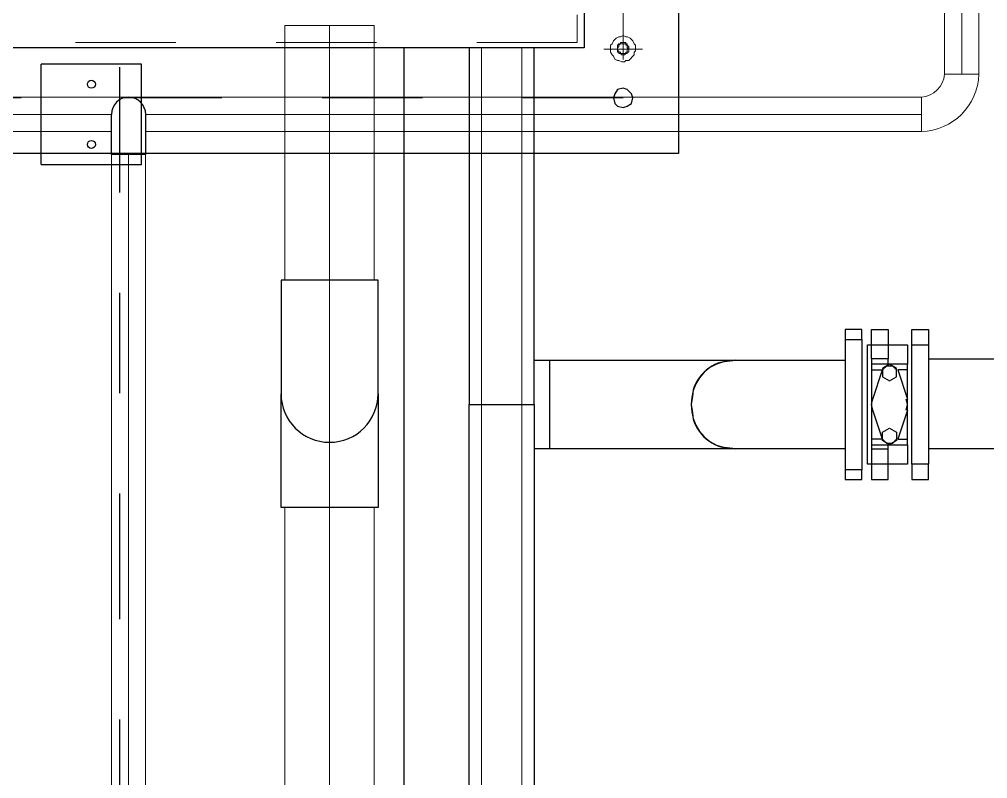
# Model space of a CAD drawing. Header units: metres. Extents: x 530959 to 531458, y 2674234 to 2674577.
# Drawn here: x 531160.22 to 531161.185, y 2674391.731 to 2674392.487 of the extents above; entities that cross this region are included whole.
import ezdxf

# ---------------------------------------------------------------- set-up
doc = ezdxf.new("R2010")
doc.units = ezdxf.units.M
for name, pattern in [('CENTER', [2, 1.25, -0.25, 0.25, -0.25]), ('CENTER2', [1.125, 0.75, -0.125, 0.125, -0.125]), ('PDF_IMPORT', [1, 0.8, -0.2])]:
    doc.linetypes.add(name, pattern=pattern)
doc.layers.add('300mm Hume Pipe', color=74, linetype='Continuous')
doc.layers.add('IDT', color=7, linetype='Continuous')

# ---------------------------------------------------------------- blocks, each defined once
blk = doc.blocks.new('IDT')
at = {"layer": 'IDT', "color": 0, "lineweight": 0}
for p, q in [((15.57353, 21.82067), (15.57353, 14.66198)), ((15.57353, 21.82067), (15.57353, 14.66198)), ((15.66253, 14.66198), (15.66253, 21.82067)), ((15.66253, 14.66198), (15.66253, 21.82067)), ((15.80138, 17.10333), (15.80138, 14.31028)), ((15.80138, 17.10333), (15.80138, 14.31028)), ((15.83538, 14.31028), (15.83538, 17.10333)), ((15.83538, 14.31028), (15.83538, 17.10333)), ((15.57353, 14.43532), (15.57353, 14.18162)), ((15.57353, 14.43532), (15.57353, 14.18162)), ((15.66253, 14.18162), (15.66253, 14.43532)), ((15.66253, 14.18162), (15.66253, 14.43532)), ((15.02803, 14.28728), (15.02803, 14.25308)), ((15.02803, 14.28728), (15.02803, 14.25308)), ((15.80138, 14.28718), (15.02803, 14.28718)), ((15.80138, 14.28718), (15.02803, 14.28718)), ((16.66803, 14.28718), (15.83538, 14.28718)), ((16.66803, 14.28718), (15.83538, 14.28718)), ((16.66803, 14.25318), (15.02803, 14.25318)), ((16.66803, 14.25318), (15.02803, 14.25318)), ((15.00513, 14.23018), (14.97093, 14.23018)), ((15.00513, 14.23018), (14.97093, 14.23018)), ((14.97103, 14.23018), (14.97103, 10.36062)), ((14.97103, 14.23018), (14.97103, 10.36062)), ((15.00503, 14.23018), (15.00503, 13.13762)), ((15.00503, 14.23018), (15.00503, 13.13762)), ((15.57353, 14.18162), (15.66253, 14.18162)), ((15.57353, 14.18162), (15.66253, 14.18162))]:
    blk.add_line(p, q, dxfattribs=at)
at = {"layer": 'IDT', "color": 0, "linetype": 'CENTER2', "lineweight": 0, "ltscale": 500}
for p, q in [((15.61803, 21.82067), (15.61803, 14.18162)), ((15.61803, 21.82067), (15.61803, 14.18162)), ((15.81838, 21.70785), (15.81838, 14.31028)), ((15.81838, 21.70785), (15.81838, 14.31028)), ((15.80128, 14.27018), (15.02803, 14.27018)), ((15.80128, 14.27018), (15.02803, 14.27018)), ((16.66803, 14.27018), (15.83548, 14.27018)), ((16.66803, 14.27018), (15.83548, 14.27018)), ((14.98803, 14.23018), (14.98803, 10.36062)), ((14.98803, 14.23018), (14.98803, 10.36062))]:
    blk.add_line(p, q, dxfattribs=at)
at = {"layer": 'IDT', "color": 8, "linetype": 'CENTER', "ltscale": 0.1}
blk.add_line((15.82753, 7.42315), (15.82753, 16.54757), dxfattribs=at)
at = {"layer": 'IDT', "color": 0, "lineweight": 25}
for p, q in [((15.41397, 14.5594), (15.41397, 15.20948)), ((15.47898, 15.20948), (15.47898, 14.5594)), ((15.54399, 14.20393), (15.54399, 15.17352)), ((15.03775, 14.63409), (15.02116, 14.63409)), ((15.02116, 14.63409), (15.02116, 14.61888)), ((15.03775, 14.61888), (15.03775, 14.63409)), ((15.07787, 14.63409), (15.06127, 14.63409)), ((15.06127, 14.63409), (15.06127, 14.61888)), ((15.07787, 14.61888), (15.07787, 14.63409)), ((15.10415, 14.63409), (15.08755, 14.63409)), ((15.08755, 14.63409), (15.08755, 14.62441)), ((15.10415, 14.62441), (15.10415, 14.63409)), ((15.08755, 14.62441), (15.10415, 14.62441)), ((15.08755, 14.4944), (15.08755, 14.62441)), ((15.10415, 14.4944), (15.10415, 14.62441)), ((15.02116, 14.61888), (15.03775, 14.61888)), ((15.02116, 14.49993), (15.02116, 14.61888)), ((15.03775, 14.61888), (15.03775, 14.49993)), ((15.0419, 14.59951), (15.0419, 14.61888)), ((15.0419, 14.61888), (15.06127, 14.61888)), ((15.06127, 14.61888), (15.07787, 14.61888)), ((15.06127, 14.61888), (15.06127, 14.60366)), ((15.07787, 14.60366), (15.07787, 14.61888)), ((15.07787, 14.61888), (15.08202, 14.61888)), ((15.08202, 14.61888), (15.08202, 14.49993)), ((14.44023, 14.60366), (15.02116, 14.60366)), ((15.07787, 14.60366), (15.06127, 14.60366)), ((15.06127, 14.60366), (15.06127, 14.59951)), ((15.07787, 14.59951), (15.07787, 14.60366)), ((15.10415, 14.60366), (15.21341, 14.60366)), ((15.21341, 14.60366), (15.39876, 14.60366)), ((15.22171, 14.60228), (15.21341, 14.60366)), ((15.21341, 14.60366), (15.22448, 14.60228)), ((15.39876, 14.60366), (15.41397, 14.60366)), ((15.39876, 14.51514), (15.39876, 14.60366)), ((15.07787, 14.59951), (15.0419, 14.59951)), ((15.0419, 14.59951), (15.0419, 14.59398)), ((15.0419, 14.59398), (15.0419, 14.5594)), ((15.0419, 14.56494), (15.05159, 14.59398)), ((15.05159, 14.59398), (15.0419, 14.59398)), ((15.05297, 14.59537), (15.05988, 14.59951)), ((15.05297, 14.59398), (15.05712, 14.59813)), ((15.05297, 14.58707), (15.05297, 14.59537)), ((15.05712, 14.59813), (15.06265, 14.59813)), ((15.05988, 14.59951), (15.0668, 14.59537)), ((15.06265, 14.59813), (15.0668, 14.59398)), ((15.0668, 14.59537), (15.0668, 14.58707)), ((15.0668, 14.59398), (15.07648, 14.56494)), ((15.0668, 14.59398), (15.07787, 14.59398)), ((15.07787, 14.59398), (15.07787, 14.59951)), ((15.07787, 14.5594), (15.07787, 14.59398)), ((15.05988, 14.58292), (15.05297, 14.58707)), ((15.0668, 14.58707), (15.05988, 14.58292)), ((15.04329, 14.56494), (15.0419, 14.5594)), ((15.07648, 14.56494), (15.07787, 14.5594)), ((15.25768, 14.5594), (15.25629, 14.5677)), ((15.0419, 14.5594), (15.0419, 14.52482)), ((15.0419, 14.5594), (15.04329, 14.55387)), ((15.05159, 14.52482), (15.0419, 14.55387)), ((15.07648, 14.55387), (15.0668, 14.52482)), ((15.07787, 14.5594), (15.07648, 14.55387)), ((15.07787, 14.52482), (15.07787, 14.5594)), ((15.25629, 14.5511), (15.25768, 14.5594)), ((15.42642, 14.5594), (15.41397, 14.5594)), ((15.41397, 14.5594), (15.41397, 14.20393)), ((15.46653, 14.5594), (15.42642, 14.5594)), ((15.47898, 14.5594), (15.46653, 14.5594)), ((15.47898, 14.20393), (15.47898, 14.5594)), ((15.05988, 14.53589), (15.05297, 14.53174)), ((15.0668, 14.53174), (15.05988, 14.53589)), ((15.0419, 14.52482), (15.0419, 14.51929)), ((15.0419, 14.52482), (15.05159, 14.52482)), ((15.05297, 14.53174), (15.05297, 14.52344)), ((15.05712, 14.52068), (15.05297, 14.52482)), ((15.0668, 14.52482), (15.06265, 14.52068)), ((15.0668, 14.52344), (15.0668, 14.53174)), ((15.07787, 14.52482), (15.0668, 14.52482)), ((15.07787, 14.51929), (15.07787, 14.52482)), ((15.0419, 14.49993), (15.0419, 14.51929)), ((15.0419, 14.51929), (15.07787, 14.51929)), ((15.05297, 14.52344), (15.05988, 14.51929)), ((15.06265, 14.52068), (15.05712, 14.52068)), ((15.05988, 14.51929), (15.0668, 14.52344)), ((15.06127, 14.51929), (15.06127, 14.51376)), ((15.07787, 14.51376), (15.07787, 14.51929)), ((15.21341, 14.51514), (15.10415, 14.51514)), ((15.22448, 14.51653), (15.21341, 14.51514)), ((15.21341, 14.51514), (15.22171, 14.51653)), ((15.30332, 14.51514), (15.21341, 14.51514)), ((15.37386, 14.51514), (15.30332, 14.51514)), ((15.41397, 14.51514), (15.37386, 14.51514)), ((15.02116, 14.51376), (14.44023, 14.51376)), ((15.06127, 14.49993), (15.06127, 14.51376)), ((15.06127, 14.51376), (15.07787, 14.51376)), ((15.07787, 14.51376), (15.07787, 14.49993)), ((15.03775, 14.49993), (15.02116, 14.49993)), ((15.02116, 14.48471), (15.02116, 14.49993)), ((15.03775, 14.49993), (15.03775, 14.48471)), ((15.06127, 14.49993), (15.0419, 14.49993)), ((15.07787, 14.49993), (15.06127, 14.49993)), ((15.06127, 14.48471), (15.06127, 14.49993)), ((15.08202, 14.49993), (15.07787, 14.49993)), ((15.07787, 14.49993), (15.07787, 14.48471)), ((15.10415, 14.4944), (15.08755, 14.4944)), ((15.08755, 14.4944), (15.08755, 14.48471)), ((15.10415, 14.48471), (15.10415, 14.4944)), ((15.03775, 14.48471), (15.02116, 14.48471)), ((15.07787, 14.48471), (15.06127, 14.48471)), ((15.08755, 14.48471), (15.10415, 14.48471)), ((15.27012, 14.30905), (16.39739, 14.30905)), ((15.27012, 9.66028), (15.27012, 14.30905)), ((15.32545, 14.26341), (15.3213, 14.26203)), ((15.33098, 14.26203), (15.32545, 14.26341)), ((15.31715, 14.25926), (15.31577, 14.25373)), ((15.31577, 14.25373), (15.31715, 14.24958)), ((15.3213, 14.26203), (15.31715, 14.25926)), ((15.33375, 14.25926), (15.33098, 14.26203)), ((15.33513, 14.25373), (15.33375, 14.25926)), ((15.33375, 14.24958), (15.33513, 14.25373)), ((15.31715, 14.24958), (15.3213, 14.24543)), ((15.3213, 14.24543), (15.32545, 14.24405)), ((15.32545, 14.24405), (15.33098, 14.24543)), ((15.33098, 14.24543), (15.33375, 14.24958)), ((15.36418, 14.20393), (16.29227, 14.20393)), ((15.36418, 9.7654), (15.36418, 14.20393)), ((15.41397, 14.20393), (16.24248, 14.20393))]:
    blk.add_line(p, q, dxfattribs=at)
at = {"layer": 'IDT', "color": 0, "lineweight": 13}
for p, q in [((15.42642, 14.5594), (15.42642, 15.20948)), ((15.46653, 14.5594), (15.46653, 15.20948)), ((15.42642, 14.20393), (15.42642, 14.5594)), ((15.46653, 14.20393), (15.46653, 14.5594)), ((15.31992, 14.21638), (15.31438, 14.21085)), ((15.32268, 14.21638), (15.31992, 14.21638)), ((15.32407, 14.21777), (15.32268, 14.21638)), ((15.32683, 14.21777), (15.32407, 14.21777)), ((15.3296, 14.21638), (15.32683, 14.21777)), ((15.33098, 14.21638), (15.3296, 14.21638)), ((15.33375, 14.215), (15.33098, 14.21638)), ((15.31438, 14.20808), (15.313, 14.2067)), ((15.313, 14.2067), (15.313, 14.20117)), ((15.31438, 14.21085), (15.31438, 14.20808)), ((15.3213, 14.20808), (15.31992, 14.20808)), ((15.31992, 14.20808), (15.31992, 14.20255)), ((15.32268, 14.20947), (15.3213, 14.20947)), ((15.3213, 14.20947), (15.3213, 14.20808)), ((15.32268, 14.20808), (15.3213, 14.20808)), ((15.3213, 14.20808), (15.3213, 14.20532)), ((15.32407, 14.21085), (15.32268, 14.20947)), ((15.32822, 14.20947), (15.32268, 14.20947)), ((15.32268, 14.20947), (15.32268, 14.20808)), ((15.32683, 14.21085), (15.32407, 14.21085)), ((15.32822, 14.20947), (15.32683, 14.21085)), ((15.3296, 14.20947), (15.32822, 14.20947)), ((15.32822, 14.20808), (15.32822, 14.20947)), ((15.3296, 14.20808), (15.32822, 14.20808)), ((15.3296, 14.20808), (15.3296, 14.20947)), ((15.33098, 14.20808), (15.3296, 14.20808)), ((15.3296, 14.2067), (15.3296, 14.20808)), ((15.33098, 14.2067), (15.3296, 14.2067)), ((15.33098, 14.20117), (15.33098, 14.20808)), ((15.33098, 14.20393), (15.33098, 14.2067)), ((15.33513, 14.21223), (15.33375, 14.215)), ((15.33651, 14.21085), (15.33513, 14.21223)), ((15.3379, 14.20808), (15.33651, 14.21085)), ((15.3379, 14.20117), (15.3379, 14.20808)), ((15.30609, 14.20532), (15.34481, 14.20532)), ((15.313, 14.20117), (15.31438, 14.19978)), ((15.31438, 14.19978), (15.31577, 14.19702)), ((15.31577, 14.19702), (15.31853, 14.19425)), ((15.3213, 14.20532), (15.31992, 14.20393)), ((15.31992, 14.20393), (15.3213, 14.20393)), ((15.31992, 14.20255), (15.3213, 14.20117)), ((15.3213, 14.20393), (15.3213, 14.20117)), ((15.3213, 14.20117), (15.3213, 14.19978)), ((15.3213, 14.20117), (15.32268, 14.20117)), ((15.3213, 14.19978), (15.32268, 14.19978)), ((15.32268, 14.20117), (15.32268, 14.19978)), ((15.32268, 14.19978), (15.32268, 14.1984)), ((15.32268, 14.19978), (15.32545, 14.19978)), ((15.32268, 14.1984), (15.32545, 14.1984)), ((15.32545, 14.19978), (15.32822, 14.19978)), ((15.32545, 14.1984), (15.32822, 14.1984)), ((15.32822, 14.19978), (15.3296, 14.20117)), ((15.32822, 14.1984), (15.32822, 14.19978)), ((15.32822, 14.19978), (15.3296, 14.19978)), ((15.3296, 14.20255), (15.33098, 14.20393)), ((15.3296, 14.20117), (15.3296, 14.20255)), ((15.3296, 14.19978), (15.33098, 14.20117)), ((15.33237, 14.19425), (15.33513, 14.19702)), ((15.33513, 14.19702), (15.33651, 14.19978)), ((15.33651, 14.19978), (15.3379, 14.20117)), ((15.31853, 14.19425), (15.3213, 14.19287)), ((15.3213, 14.19287), (15.32268, 14.19287)), ((15.32268, 14.19287), (15.32545, 14.19149)), ((15.32545, 14.19149), (15.32822, 14.19287)), ((15.32822, 14.19287), (15.3296, 14.19287)), ((15.3296, 14.19287), (15.33237, 14.19425))]:
    blk.add_line(p, q, dxfattribs=at)
at = {"layer": 'IDT', "color": 0}
for p, q in [((15.56968, 14.66198), (15.66639, 14.66198)), ((15.56968, 14.54865, -495.75577), (15.56968, 14.66198)), ((15.56968, 14.66198), (15.66639, 14.66198)), ((15.56968, 14.54865, -495.75577), (15.56968, 14.66198)), ((15.66639, 14.66198), (15.66639, 14.54865, -495.75577)), ((15.66639, 14.66198), (15.66639, 14.54865, -495.75577)), ((15.56968, 14.54865, -495.75577), (15.56968, 14.43532)), ((15.56968, 14.54865, -495.75577), (15.56968, 14.43532)), ((15.66639, 14.43532), (15.66639, 14.54865, -495.75577)), ((15.66639, 14.43532), (15.66639, 14.54865, -495.75577)), ((15.56968, 14.43532), (15.66639, 14.43532)), ((15.56968, 14.43532), (15.66639, 14.43532)), ((15.90543, 14.32018), (15.80543, 14.32018)), ((15.80543, 14.32018), (15.80543, 14.22018)), ((15.90543, 14.32018), (15.80543, 14.32018)), ((15.80543, 14.32018), (15.80543, 14.22018)), ((15.90543, 14.32018), (15.90543, 14.22018)), ((15.90543, 14.32018), (15.90543, 14.22018)), ((15.80128, 14.31028, -2.89229), (15.83548, 14.31028, -2.89229)), ((15.80128, 14.31028, -2.89229), (15.80128, 14.27028)), ((15.80128, 14.31028, -2.89229), (15.83548, 14.31028, -2.89229)), ((15.80128, 14.31028, -2.89229), (15.80128, 14.27028)), ((15.83548, 14.31028, -2.89229), (15.83548, 14.27028)), ((15.83548, 14.31028, -2.89229), (15.83548, 14.27028)), ((15.80543, 14.22018), (15.90543, 14.22018)), ((15.80543, 14.22018), (15.90543, 14.22018))]:
    blk.add_line(p, q, dxfattribs=at)
at = {"layer": 'IDT', "color": 0, "linetype": 'PDF_IMPORT', "lineweight": 13, "ltscale": 0.113333}
for p, q in [((15.32545, 9.71561), (15.32545, 14.25373)), ((15.32545, 14.25373), (16.34207, 14.25373))]:
    blk.add_line(p, q, dxfattribs=at)
at = {"layer": 'IDT', "color": 0, "linetype": 'PDF_IMPORT', "lineweight": 13, "ltscale": 0.0125}
for p, q in [((15.37109, 9.77094), (15.37109, 14.1984)), ((15.37109, 14.1984), (16.28536, 14.1984))]:
    blk.add_line(p, q, dxfattribs=at)
at = {"layer": 'IDT', "color": 0}
for centre in [(15.85543, 14.30018), (15.85543, 14.30018), (15.85543, 14.24018), (15.85543, 14.24018)]:
    blk.add_circle(centre, 0.004, dxfattribs=at)
for centre, radius, start, end in [((15.61803, 14.54865, -495.75577), 0.04836, 0, 180), ((15.61803, 14.54865, -495.75577), 0.04836, 0, 180), ((15.81838, 14.27028), 0.0171, 180.33555, 359.66445), ((15.81838, 14.27028), 0.0171, 180.33555, 359.66445)]:
    blk.add_arc(centre, radius, start, end, dxfattribs=at)
at = {"layer": 'IDT', "color": 0, "lineweight": 0}
for centre, radius, start, end in [((15.02948, 14.22874), 0.05856, 91.41305, 178.58695), ((15.02948, 14.22874), 0.05856, 91.41305, 178.58695), ((15.03011, 14.2281), 0.02506, 94.75141, 175.24859), ((15.03011, 14.2281), 0.02506, 94.75141, 175.24859)]:
    blk.add_arc(centre, radius, start, end, dxfattribs=at)
at = {"layer": 'IDT', "color": 0, "lineweight": 25}
for points in [[(15.25629, 14.5677), (15.25632, 14.58419), (15.2382, 14.6023), (15.22171, 14.60228)], [(15.22448, 14.51653), (15.26865, 14.52618), (15.26865, 14.59262), (15.22448, 14.60228)], [(15.22171, 14.51653), (15.23822, 14.51653), (15.25629, 14.5346), (15.25629, 14.5511)]]:
    blk.add_open_spline(points, degree=3, dxfattribs=at)

msp = doc.modelspace()

# ---------------------------------------------------------------- hatches: boundary and pattern name
at = {"layer": '300mm Hume Pipe'}
h = msp.add_hatch(dxfattribs=at)
h.set_pattern_fill('ANSI37', color=74)
h.set_pattern_definition([(45, (0, 0), (-0.0883883476483, 0.0883883476483), []), (135, (0, 0), (-0.0883883476483, -0.0883883476483), [])])
edge = h.paths.add_edge_path(flags=17)
edge.add_line((531137.22144, 2674376.49733), (531137.22144, 2674392.24519))
edge.add_arc((531138.12144, 2674392.24519), 0.9, 90, 180, ccw=False)
edge.add_line((531138.12144, 2674393.14519), (531141.10417, 2674393.14519))
edge.add_line((531141.10417, 2674393.14519), (531141.10417, 2674392.84519))
edge.add_line((531141.10417, 2674392.84519), (531138.42144, 2674392.84519))
edge.add_arc((531138.42144, 2674391.94519), 0.9, 90, 180)
edge.add_line((531137.52144, 2674391.94519), (531137.52144, 2674376.79733))
edge.add_arc((531138.42144, 2674376.79733), 0.9, 180, 270)
edge.add_line((531138.42144, 2674375.89733), (531263.82775, 2674375.89733))
edge.add_line((531263.82775, 2674375.89733), (531263.82775, 2674375.59733))
edge.add_line((531263.82775, 2674375.59733), (531138.12144, 2674375.59733))
edge.add_arc((531138.12144, 2674376.49733), 0.9, 180, 270, ccw=False)
edge = h.paths.add_edge_path()
edge.add_line((531138.00128, 2674375.47717), (531263.82775, 2674375.47717))
edge.add_line((531263.82775, 2674375.47717), (531263.82775, 2674375.17717))
edge.add_line((531263.82775, 2674375.17717), (531137.70128, 2674375.17717))
edge.add_arc((531137.70128, 2674376.07717), 0.9, 180, 270, ccw=False)
edge.add_line((531136.80128, 2674376.07717), (531136.80128, 2674392.62925))
edge.add_arc((531137.70128, 2674392.62925), 0.9, 90, 180, ccw=False)
edge.add_line((531137.70128, 2674393.52925), (531141.10417, 2674393.52925))
edge.add_line((531141.10417, 2674393.52925), (531141.10417, 2674393.22925))
edge.add_line((531141.10417, 2674393.22925), (531138.00128, 2674393.22925))
edge.add_arc((531138.00128, 2674392.32925), 0.9, 90, 180)
edge.add_line((531137.10128, 2674392.32925), (531137.10128, 2674376.37717))
edge.add_arc((531138.00128, 2674376.37717), 0.9, 180, 270)

# ---------------------------------------------------------------- block references
at = {"layer": 'IDT', "color": 8, "rotation": 180}
msp.add_blockref('IDT', (531176.14728, 2674406.66297), dxfattribs=at)

doc.saveas('drawing.dxf')
